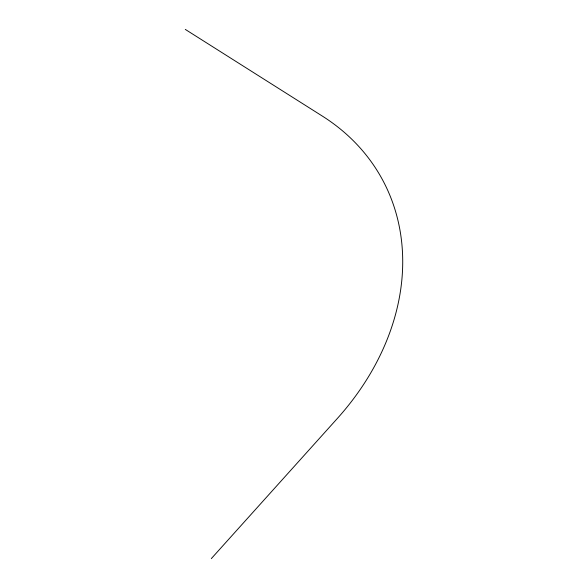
<?xml version="1.0" encoding="UTF-8"?>
<svg xmlns="http://www.w3.org/2000/svg" width="588" height="588" viewBox="0 0 588 588"><rect width="100%" height="100%" fill="white"/><g stroke="black" fill="none" stroke-linecap="round" stroke-linejoin="round"><path stroke-width="0.88" d="M211.32 558.6L337.284 418.531A259.154 206.697 -28.4 0 0 322.408 116.13L185.286 29.4"/></g></svg>
